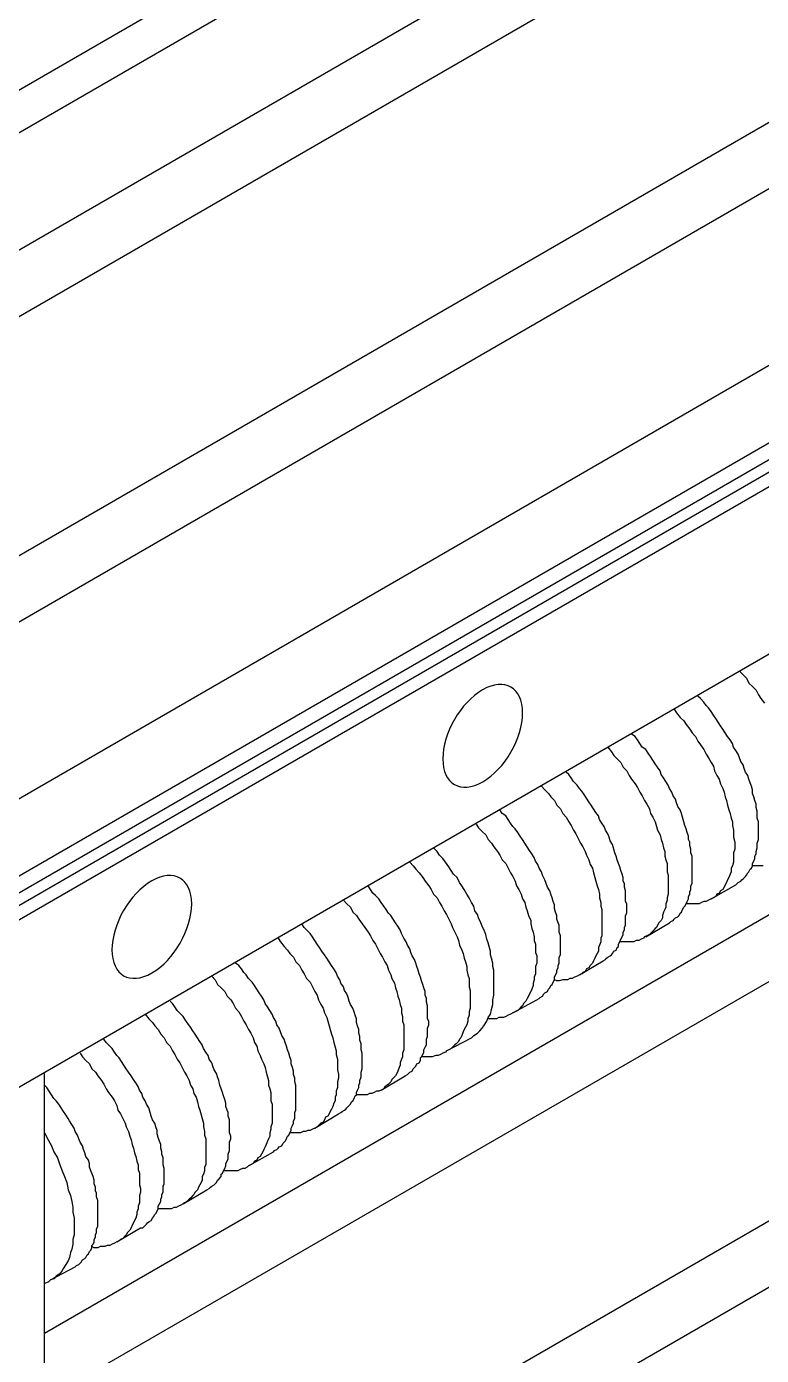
# Model space of a CAD drawing. Extents: x 23 to 317, y -101 to 289.
# Drawn here: x 120.45 to 129.75, y 107.87 to 124.68 of the extents above; entities that cross this region are included whole.
import ezdxf

# ---------------------------------------------------------------- set-up
doc = ezdxf.new("R2010")
doc.units = 0
doc.layers.get('0').update_dxf_attribs({"linetype": 'CONTINUOUS'})

msp = doc.modelspace()

# ---------------------------------------------------------------- linework, layer by layer
at = {"color": 7}
for points in [[(102.287608, 113.45209), (157.13057, 145.121124)], [(102.782906, 113.196937), (157.13057, 144.580799)], [(104.073681, 112.461495), (157.13057, 143.094906)], [(104.809123, 112.041242), (157.13057, 142.254401)], [(107.420693, 110.525331), (157.13057, 139.237588)], [(108.141126, 110.105078), (157.13057, 138.397083)], [(156.740336, 135.935603), (110.752696, 109.369636), (111.353057, 109.024429)], [(157.055525, 135.125116), (111.473129, 108.814303)], [(157.13057, 134.960017), (111.773309, 108.769276)], [(157.13057, 134.809927), (111.923399, 108.69423), (111.998444, 108.559149)], [(157.13057, 134.61481), (111.998444, 108.559149), (111.998444, 106.442877)], [(157.13057, 132.498538), (111.998444, 106.442877)], [(120.673659, 108.153906), (157.115561, 129.196553)], [(120.673659, 107.313401), (157.13057, 128.356048)], [(121.138938, 104.551741), (157.13057, 125.339235)], [(121.138938, 103.711236), (157.13057, 124.498729)], [(129.468945, 116.528939), (129.513972, 116.483912), (129.558999, 116.438885), (129.589017, 116.378849), (129.634044, 116.333822), (129.679071, 116.288795), (129.709089, 116.228759), (129.739107, 116.183732), (129.784134, 116.123696)], [(129.423918, 113.827316), (129.438927, 113.842325), (129.453936, 113.857334), (129.483954, 113.872343), (129.498963, 113.887352), (129.513972, 113.902361), (129.54399, 113.932379), (129.558999, 113.947388), (129.574008, 113.977406), (129.589017, 113.992415), (129.604026, 114.022433), (129.619035, 114.037442), (129.634044, 114.06746), (129.634044, 114.097478), (129.649053, 114.127496), (129.664062, 114.157514), (129.664062, 114.187532), (129.679071, 114.21755), (129.679071, 114.247568), (129.69408, 114.292595), (129.69408, 114.322613), (129.69408, 114.352631), (129.709089, 114.397658), (129.709089, 114.427676), (129.709089, 114.472704), (129.709089, 114.502722), (129.709089, 114.547749), (129.709089, 114.592776), (129.709089, 114.622794), (129.69408, 114.667821), (129.69408, 114.712848), (129.69408, 114.757875), (129.679071, 114.802902), (129.679071, 114.847929), (129.664062, 114.892956), (129.649053, 114.937983), (129.634044, 114.98301), (129.634044, 115.028037), (129.619035, 115.073064), (129.604026, 115.118091), (129.589017, 115.163118), (129.574008, 115.208146), (129.54399, 115.253173), (129.528981, 115.2982), (129.513972, 115.343227), (129.483954, 115.388254), (129.468945, 115.433281), (129.453936, 115.478308), (129.423918, 115.523335), (129.3939, 115.568362), (129.378891, 115.613389), (129.348873, 115.658416), (129.318855, 115.703443), (129.288836, 115.74847), (129.258818, 115.793497), (129.2288, 115.838524), (129.198782, 115.883551), (129.168764, 115.928579), (129.138746, 115.973606), (129.108728, 116.018633), (129.07871, 116.06366), (129.048692, 116.093678), (129.018674, 116.138705), (128.973647, 116.183732), (128.943629, 116.21375)], [(128.643449, 116.048651), (128.673467, 116.003624), (128.718494, 115.943588), (128.763521, 115.898561), (128.793539, 115.853533), (128.838566, 115.793497), (128.868584, 115.74847), (128.913611, 115.703443), (128.943629, 115.643407), (128.973647, 115.59838), (129.018674, 115.538344), (129.048692, 115.478308), (129.07871, 115.433281), (129.108728, 115.373245), (129.138746, 115.328218), (129.153755, 115.268182), (129.183773, 115.208146), (129.213791, 115.163118), (129.2288, 115.103082), (129.258818, 115.043046), (129.273827, 114.998019), (129.288836, 114.937983), (129.303846, 114.892956), (129.318855, 114.83292), (129.333864, 114.772884), (129.348873, 114.727857), (129.363882, 114.667821), (129.378891, 114.622794), (129.378891, 114.577767), (129.3939, 114.517731), (129.3939, 114.472704), (129.3939, 114.427676), (129.408909, 114.36764), (129.408909, 114.322613), (129.408909, 114.277586), (129.3939, 114.232559), (129.3939, 114.187532), (129.3939, 114.157514), (129.3939, 114.112487), (129.378891, 114.06746), (129.363882, 114.037442), (129.363882, 113.992415), (129.348873, 113.962397), (129.333864, 113.91737), (129.318855, 113.887352), (129.303846, 113.857334), (129.288836, 113.827316), (129.273827, 113.797298), (129.258818, 113.76728), (129.2288, 113.752271), (129.213791, 113.722252), (129.183773, 113.707243), (129.168764, 113.677225), (129.138746, 113.662216), (129.108728, 113.647207), (129.07871, 113.632198), (129.048692, 113.617189), (129.018674, 113.617189), (128.988656, 113.60218), (128.958638, 113.587171), (128.92862, 113.587171), (128.898602, 113.587171), (128.868584, 113.587171), (128.823557, 113.587171), (128.793539, 113.587171)], [(128.583412, 113.347027), (128.598422, 113.362036), (128.62844, 113.377045), (128.643449, 113.392054), (128.658458, 113.407063), (128.688476, 113.422072), (128.703485, 113.437081), (128.718494, 113.467099), (128.733503, 113.482108), (128.748512, 113.512126), (128.763521, 113.542144), (128.77853, 113.557153), (128.793539, 113.587171), (128.808548, 113.617189), (128.823557, 113.647207), (128.823557, 113.677225), (128.838566, 113.707243), (128.838566, 113.737261), (128.853575, 113.76728), (128.853575, 113.812307), (128.868584, 113.842325), (128.868584, 113.872343), (128.868584, 113.91737), (128.868584, 113.947388), (128.868584, 113.992415), (128.868584, 114.022433), (128.868584, 114.06746), (128.868584, 114.112487), (128.868584, 114.142505), (128.868584, 114.187532), (128.853575, 114.232559), (128.853575, 114.277586), (128.838566, 114.322613), (128.838566, 114.36764), (128.823557, 114.397658), (128.823557, 114.442685), (128.808548, 114.487713), (128.793539, 114.53274), (128.77853, 114.577767), (128.763521, 114.622794), (128.748512, 114.68283), (128.733503, 114.727857), (128.718494, 114.772884), (128.688476, 114.817911), (128.673467, 114.862938), (128.658458, 114.907965), (128.62844, 114.952992), (128.613431, 114.998019), (128.583412, 115.043046), (128.568403, 115.088073), (128.538385, 115.1331), (128.508367, 115.178128), (128.478349, 115.223155), (128.46334, 115.268182), (128.433322, 115.313209), (128.403304, 115.358236), (128.373286, 115.403263), (128.343268, 115.44829), (128.31325, 115.493317), (128.283232, 115.538344), (128.238205, 115.568362), (128.208187, 115.613389), (128.178169, 115.658416), (128.148151, 115.703443), (128.103124, 115.733461)], [(127.802943, 115.568362), (127.84797, 115.508326), (127.877989, 115.463299), (127.923016, 115.418272), (127.968043, 115.373245), (127.998061, 115.313209), (128.043088, 115.268182), (128.073106, 115.208146), (128.103124, 115.163118), (128.148151, 115.103082), (128.178169, 115.058055), (128.208187, 114.998019), (128.238205, 114.952992), (128.268223, 114.892956), (128.298241, 114.847929), (128.328259, 114.787893), (128.343268, 114.727857), (128.373286, 114.68283), (128.403304, 114.622794), (128.418313, 114.562758), (128.433322, 114.517731), (128.46334, 114.457695), (128.478349, 114.397658), (128.493358, 114.352631), (128.508367, 114.292595), (128.523376, 114.247568), (128.523376, 114.187532), (128.538385, 114.142505), (128.553394, 114.097478), (128.553394, 114.037442), (128.553394, 113.992415), (128.568403, 113.947388), (128.568403, 113.887352), (128.568403, 113.842325), (128.568403, 113.797298), (128.568403, 113.752271), (128.568403, 113.707243), (128.553394, 113.662216), (128.553394, 113.632198), (128.538385, 113.587171), (128.538385, 113.542144), (128.523376, 113.512126), (128.508367, 113.482108), (128.493358, 113.437081), (128.493358, 113.407063), (128.478349, 113.377045), (128.448331, 113.347027), (128.433322, 113.317009), (128.418313, 113.286991), (128.403304, 113.271982), (128.373286, 113.241964), (128.358277, 113.226955), (128.328259, 113.196937), (128.298241, 113.181928), (128.268223, 113.166919), (128.253214, 113.15191), (128.223196, 113.136901), (128.193178, 113.121892), (128.16316, 113.121892), (128.133142, 113.106883), (128.088115, 113.106883), (128.058097, 113.106883), (128.028079, 113.106883), (127.998061, 113.106883), (127.953034, 113.106883)], [(127.742907, 112.866738), (127.772925, 112.881747), (127.787934, 112.896756), (127.802943, 112.911765), (127.832961, 112.926774), (127.84797, 112.941783), (127.862979, 112.956792), (127.877989, 112.98681), (127.908007, 113.001819), (127.923016, 113.031838), (127.938025, 113.046847), (127.938025, 113.076865), (127.953034, 113.106883), (127.968043, 113.136901), (127.983052, 113.166919), (127.998061, 113.196937), (127.998061, 113.226955), (128.01307, 113.256973), (128.01307, 113.286991), (128.028079, 113.317009), (128.028079, 113.362036), (128.028079, 113.392054), (128.028079, 113.437081), (128.043088, 113.467099), (128.043088, 113.512126), (128.043088, 113.542144), (128.043088, 113.587171), (128.028079, 113.617189), (128.028079, 113.662216), (128.028079, 113.707243), (128.028079, 113.752271), (128.01307, 113.797298), (128.01307, 113.842325), (127.998061, 113.872343), (127.998061, 113.91737), (127.983052, 113.962397), (127.968043, 114.007424), (127.953034, 114.052451), (127.938025, 114.097478), (127.923016, 114.142505), (127.908007, 114.187532), (127.892998, 114.232559), (127.877989, 114.277586), (127.862979, 114.337622), (127.832961, 114.382649), (127.817952, 114.427676), (127.802943, 114.472704), (127.772925, 114.517731), (127.757916, 114.562758), (127.727898, 114.607785), (127.69788, 114.652812), (127.682871, 114.697839), (127.652853, 114.742866), (127.622835, 114.787893), (127.592817, 114.83292), (127.562799, 114.877947), (127.532781, 114.922974), (127.502763, 114.968001), (127.472745, 115.013028), (127.442727, 115.043046), (127.412709, 115.088073), (127.367682, 115.1331), (127.337664, 115.178128), (127.307646, 115.223155), (127.277628, 115.253173)], [(126.962438, 115.073064), (127.007465, 115.028037), (127.052492, 114.98301), (127.08251, 114.937983), (127.127537, 114.892956), (127.157556, 114.83292), (127.202583, 114.787893), (127.232601, 114.727857), (127.277628, 114.68283), (127.307646, 114.622794), (127.337664, 114.577767), (127.367682, 114.517731), (127.3977, 114.472704), (127.427718, 114.412667), (127.457736, 114.352631), (127.487754, 114.307604), (127.517772, 114.247568), (127.532781, 114.202541), (127.562799, 114.142505), (127.577808, 114.082469), (127.607826, 114.037442), (127.622835, 113.977406), (127.637844, 113.91737), (127.652853, 113.872343), (127.667862, 113.812307), (127.682871, 113.76728), (127.69788, 113.707243), (127.69788, 113.662216), (127.712889, 113.60218), (127.712889, 113.557153), (127.727898, 113.512126), (127.727898, 113.467099), (127.727898, 113.407063), (127.727898, 113.362036), (127.727898, 113.317009), (127.727898, 113.271982), (127.727898, 113.226955), (127.727898, 113.181928), (127.712889, 113.15191), (127.712889, 113.106883), (127.69788, 113.061856), (127.682871, 113.031838), (127.682871, 112.98681), (127.667862, 112.956792), (127.652853, 112.926774), (127.637844, 112.896756), (127.622835, 112.866738), (127.607826, 112.83672), (127.577808, 112.806702), (127.562799, 112.776684), (127.532781, 112.761675), (127.517772, 112.731657), (127.487754, 112.716648), (127.472745, 112.701639), (127.442727, 112.68663), (127.412709, 112.671621), (127.382691, 112.656612), (127.352673, 112.641603), (127.322655, 112.641603), (127.292637, 112.626594), (127.262619, 112.626594), (127.232601, 112.626594), (127.187574, 112.611585), (127.157556, 112.611585), (127.127537, 112.626594)], [(126.902402, 112.371441), (126.93242, 112.38645), (126.947429, 112.401459), (126.977447, 112.416468), (126.992456, 112.446486), (127.007465, 112.461495), (127.037483, 112.476504), (127.052492, 112.506522), (127.067501, 112.521531), (127.08251, 112.551549), (127.097519, 112.566558), (127.112528, 112.596576), (127.127537, 112.626594), (127.127537, 112.656612), (127.142546, 112.68663), (127.157556, 112.716648), (127.157556, 112.746666), (127.172565, 112.776684), (127.172565, 112.806702), (127.187574, 112.83672), (127.187574, 112.881747), (127.187574, 112.911765), (127.202583, 112.941783), (127.202583, 112.98681), (127.202583, 113.016828), (127.202583, 113.061856), (127.202583, 113.106883), (127.202583, 113.136901), (127.202583, 113.181928), (127.187574, 113.226955), (127.187574, 113.271982), (127.187574, 113.317009), (127.172565, 113.347027), (127.157556, 113.392054), (127.157556, 113.437081), (127.142546, 113.482108), (127.127537, 113.527135), (127.127537, 113.572162), (127.112528, 113.617189), (127.097519, 113.662216), (127.08251, 113.707243), (127.067501, 113.752271), (127.037483, 113.797298), (127.022474, 113.842325), (127.007465, 113.887352), (126.977447, 113.947388), (126.962438, 113.992415), (126.93242, 114.037442), (126.917411, 114.082469), (126.887393, 114.127496), (126.872384, 114.172523), (126.842366, 114.21755), (126.812348, 114.262577), (126.78233, 114.307604), (126.752312, 114.352631), (126.722294, 114.397658), (126.692276, 114.442685), (126.662258, 114.487713), (126.63224, 114.53274), (126.602222, 114.562758), (126.572204, 114.607785), (126.542186, 114.652812), (126.512168, 114.697839), (126.467141, 114.727857), (126.437123, 114.772884)], [(126.136942, 114.592776), (126.16696, 114.547749), (126.211987, 114.502722), (126.257014, 114.457695), (126.287032, 114.397658), (126.332059, 114.352631), (126.362077, 114.307604), (126.407104, 114.247568), (126.437123, 114.202541), (126.467141, 114.142505), (126.512168, 114.097478), (126.542186, 114.037442), (126.572204, 113.977406), (126.602222, 113.932379), (126.63224, 113.872343), (126.647249, 113.812307), (126.677267, 113.76728), (126.707285, 113.707243), (126.722294, 113.647207), (126.752312, 113.60218), (126.767321, 113.542144), (126.78233, 113.497117), (126.797339, 113.437081), (126.827357, 113.377045), (126.827357, 113.332018), (126.842366, 113.271982), (126.857375, 113.226955), (126.872384, 113.166919), (126.872384, 113.121892), (126.887393, 113.076865), (126.887393, 113.016828), (126.887393, 112.971801), (126.902402, 112.926774), (126.902402, 112.881747), (126.902402, 112.83672), (126.887393, 112.791693), (126.887393, 112.746666), (126.887393, 112.701639), (126.872384, 112.656612), (126.872384, 112.626594), (126.857375, 112.581567), (126.857375, 112.551549), (126.842366, 112.506522), (126.827357, 112.476504), (126.812348, 112.446486), (126.797339, 112.416468), (126.78233, 112.38645), (126.767321, 112.356432), (126.737303, 112.326414), (126.722294, 112.296395), (126.707285, 112.281386), (126.677267, 112.251368), (126.662258, 112.236359), (126.63224, 112.22135), (126.602222, 112.206341), (126.572204, 112.191332), (126.542186, 112.176323), (126.512168, 112.161314), (126.48215, 112.146305), (126.452132, 112.146305), (126.422113, 112.146305), (126.392095, 112.131296), (126.362077, 112.131296), (126.31705, 112.131296), (126.287032, 112.131296)], [(126.076906, 111.891152), (126.106924, 111.92117), (126.151951, 111.951188), (126.181969, 111.981206), (126.211987, 112.011224), (126.242005, 112.056251), (126.272023, 112.101278), (126.287032, 112.146305), (126.31705, 112.191332), (126.332059, 112.251368), (126.347068, 112.311405), (126.347068, 112.371441), (126.362077, 112.431477), (126.362077, 112.491513), (126.362077, 112.566558), (126.362077, 112.626594), (126.362077, 112.701639), (126.362077, 112.746666), (126.347068, 112.791693), (126.347068, 112.83672), (126.332059, 112.896756), (126.31705, 112.941783), (126.31705, 112.98681), (126.302041, 113.046847), (126.287032, 113.091874), (126.272023, 113.136901), (126.257014, 113.196937), (126.242005, 113.241964), (126.211987, 113.302), (126.196978, 113.347027), (126.16696, 113.407063), (126.151951, 113.45209), (126.121933, 113.497117), (126.106924, 113.557153), (126.076906, 113.60218), (126.046888, 113.662216), (126.01687, 113.707243), (125.986852, 113.76728), (125.956834, 113.812307), (125.926816, 113.857334), (125.896798, 113.91737), (125.851771, 113.962397), (125.821753, 114.007424), (125.791735, 114.052451), (125.746708, 114.112487), (125.71669, 114.157514), (125.671662, 114.202541), (125.641644, 114.247568), (125.596617, 114.292595)], [(125.296437, 114.112487), (125.341464, 114.06746), (125.371482, 114.022433), (125.416509, 113.977406), (125.461536, 113.91737), (125.491554, 113.872343), (125.536581, 113.812307), (125.566599, 113.76728), (125.596617, 113.707243), (125.641644, 113.662216), (125.671662, 113.60218), (125.70168, 113.557153), (125.731699, 113.497117), (125.761717, 113.45209), (125.791735, 113.392054), (125.821753, 113.332018), (125.836762, 113.286991), (125.86678, 113.226955), (125.896798, 113.166919), (125.911807, 113.121892), (125.926816, 113.061856), (125.956834, 113.001819), (125.971843, 112.956792), (125.986852, 112.896756), (126.001861, 112.851729), (126.01687, 112.791693), (126.01687, 112.746666), (126.031879, 112.68663), (126.046888, 112.641603), (126.046888, 112.596576), (126.046888, 112.53654), (126.061897, 112.491513), (126.061897, 112.446486), (126.061897, 112.401459), (126.061897, 112.356432), (126.061897, 112.311405), (126.061897, 112.266377), (126.046888, 112.22135), (126.046888, 112.176323), (126.031879, 112.131296), (126.031879, 112.101278), (126.01687, 112.056251), (126.001861, 112.026233), (125.986852, 111.996215), (125.971843, 111.966197), (125.956834, 111.92117), (125.941825, 111.891152), (125.926816, 111.876143), (125.911807, 111.846125), (125.881789, 111.816107), (125.86678, 111.801098), (125.836762, 111.77108), (125.821753, 111.756071), (125.791735, 111.741062), (125.761717, 111.726053), (125.746708, 111.711044), (125.71669, 111.696035), (125.686671, 111.681026), (125.656653, 111.666017), (125.626635, 111.666017), (125.581608, 111.651008), (125.55159, 111.651008), (125.521572, 111.651008), (125.491554, 111.651008), (125.446527, 111.651008)], [(129.769125, 114.06746), (129.739107, 114.06746), (129.69408, 114.06746), (129.664062, 114.06746), (129.634044, 114.06746)], [(125.236401, 111.410863), (125.266419, 111.425872), (125.281428, 111.440881), (125.296437, 111.45589), (125.326455, 111.470899), (125.341464, 111.500917), (125.356473, 111.515926), (125.371482, 111.530935), (125.386491, 111.560953), (125.416509, 111.575962), (125.431518, 111.605981), (125.431518, 111.635999), (125.446527, 111.651008), (125.461536, 111.681026), (125.476545, 111.711044), (125.476545, 111.741062), (125.491554, 111.77108), (125.506563, 111.801098), (125.506563, 111.846125), (125.506563, 111.876143), (125.521572, 111.906161), (125.521572, 111.951188), (125.521572, 111.981206), (125.521572, 112.011224), (125.536581, 112.056251), (125.536581, 112.101278), (125.521572, 112.131296), (125.521572, 112.176323), (125.521572, 112.22135), (125.521572, 112.251368), (125.521572, 112.296395), (125.506563, 112.341423), (125.506563, 112.38645), (125.491554, 112.431477), (125.491554, 112.476504), (125.476545, 112.521531), (125.461536, 112.566558), (125.446527, 112.611585), (125.431518, 112.656612), (125.416509, 112.701639), (125.4015, 112.746666), (125.386491, 112.791693), (125.371482, 112.83672), (125.356473, 112.881747), (125.326455, 112.926774), (125.311446, 112.971801), (125.296437, 113.016828), (125.266419, 113.061856), (125.25141, 113.106883), (125.221392, 113.15191), (125.191374, 113.211946), (125.176365, 113.256973), (125.146347, 113.302), (125.116329, 113.347027), (125.086311, 113.392054), (125.056293, 113.437081), (125.026275, 113.467099), (124.996257, 113.512126), (124.966238, 113.557153), (124.93622, 113.60218), (124.906202, 113.647207), (124.861175, 113.692234), (124.831157, 113.722252), (124.801139, 113.76728), (124.771121, 113.812307)], [(129.108728, 113.647207), (129.423918, 113.827316)], [(124.455932, 113.632198), (124.500959, 113.587171), (124.545986, 113.542144), (124.576004, 113.482108), (124.621031, 113.437081), (124.651049, 113.392054), (124.696076, 113.332018), (124.726094, 113.286991), (124.771121, 113.226955), (124.801139, 113.181928), (124.831157, 113.121892), (124.861175, 113.076865), (124.891193, 113.016828), (124.921211, 112.956792), (124.951229, 112.911765), (124.981247, 112.851729), (125.011266, 112.806702), (125.026275, 112.746666), (125.056293, 112.68663), (125.071302, 112.641603), (125.10132, 112.581567), (125.116329, 112.521531), (125.131338, 112.476504), (125.146347, 112.416468), (125.161356, 112.371441), (125.176365, 112.311405), (125.191374, 112.266377), (125.191374, 112.206341), (125.206383, 112.161314), (125.206383, 112.101278), (125.221392, 112.056251), (125.221392, 112.011224), (125.221392, 111.966197), (125.221392, 111.92117), (125.221392, 111.861134), (125.221392, 111.831116), (125.221392, 111.786089), (125.221392, 111.741062), (125.206383, 111.696035), (125.206383, 111.651008), (125.191374, 111.62099), (125.176365, 111.575962), (125.176365, 111.545944), (125.161356, 111.515926), (125.146347, 111.470899), (125.131338, 111.440881), (125.116329, 111.410863), (125.086311, 111.380845), (125.071302, 111.365836), (125.056293, 111.335818), (125.026275, 111.3058), (125.011266, 111.290791), (124.981247, 111.275782), (124.966238, 111.245764), (124.93622, 111.230755), (124.906202, 111.215746), (124.876184, 111.215746), (124.846166, 111.200737), (124.816148, 111.185728), (124.78613, 111.185728), (124.756112, 111.170719), (124.711085, 111.170719), (124.681067, 111.170719), (124.651049, 111.170719), (124.621031, 111.170719)], [(124.395896, 110.930575), (124.425914, 110.945584), (124.440923, 110.960593), (124.470941, 110.975602), (124.48595, 110.990611), (124.500959, 111.00562), (124.530977, 111.035638), (124.545986, 111.050647), (124.560995, 111.080665), (124.576004, 111.095674), (124.591013, 111.125692), (124.606022, 111.15571), (124.621031, 111.170719), (124.621031, 111.200737), (124.63604, 111.230755), (124.651049, 111.260773), (124.651049, 111.290791), (124.666058, 111.320809), (124.666058, 111.350827), (124.681067, 111.395854), (124.681067, 111.425872), (124.681067, 111.45589), (124.696076, 111.500917), (124.696076, 111.530935), (124.696076, 111.575962), (124.696076, 111.605981), (124.696076, 111.651008), (124.696076, 111.696035), (124.681067, 111.741062), (124.681067, 111.77108), (124.681067, 111.816107), (124.666058, 111.861134), (124.666058, 111.906161), (124.651049, 111.951188), (124.651049, 111.996215), (124.63604, 112.041242), (124.621031, 112.086269), (124.621031, 112.131296), (124.606022, 112.176323), (124.591013, 112.22135), (124.576004, 112.266377), (124.545986, 112.311405), (124.530977, 112.356432), (124.515968, 112.401459), (124.500959, 112.446486), (124.470941, 112.491513), (124.455932, 112.53654), (124.425914, 112.581567), (124.410905, 112.626594), (124.380887, 112.671621), (124.365878, 112.716648), (124.33586, 112.761675), (124.305842, 112.806702), (124.275824, 112.851729), (124.245805, 112.896756), (124.215787, 112.941783), (124.185769, 112.98681), (124.155751, 113.031838), (124.125733, 113.076865), (124.095715, 113.121892), (124.065697, 113.166919), (124.035679, 113.211946), (124.005661, 113.241964), (123.960634, 113.286991), (123.930616, 113.332018)], [(128.283232, 113.166919), (128.583412, 113.347027)], [(123.630436, 113.15191), (123.660454, 113.106883), (123.705481, 113.046847), (123.750508, 113.001819), (123.780526, 112.956792), (123.825553, 112.911765), (123.855571, 112.851729), (123.900598, 112.806702), (123.930616, 112.746666), (123.960634, 112.701639), (123.990652, 112.641603), (124.035679, 112.596576), (124.065697, 112.53654), (124.095715, 112.476504), (124.125733, 112.431477), (124.140742, 112.371441), (124.17076, 112.311405), (124.200778, 112.266377), (124.215787, 112.206341), (124.245805, 112.146305), (124.260814, 112.101278), (124.275824, 112.041242), (124.290833, 111.996215), (124.305842, 111.936179), (124.320851, 111.891152), (124.33586, 111.831116), (124.350869, 111.77108), (124.365878, 111.726053), (124.365878, 111.681026), (124.380887, 111.62099), (124.380887, 111.575962), (124.380887, 111.530935), (124.380887, 111.485908), (124.395896, 111.425872), (124.395896, 111.380845), (124.380887, 111.335818), (124.380887, 111.290791), (124.380887, 111.260773), (124.365878, 111.215746), (124.365878, 111.170719), (124.350869, 111.140701), (124.350869, 111.095674), (124.33586, 111.065656), (124.320851, 111.020629), (124.305842, 110.990611), (124.290833, 110.960593), (124.275824, 110.930575), (124.260814, 110.900557), (124.230796, 110.885548), (124.215787, 110.855529), (124.200778, 110.825511), (124.17076, 110.810502), (124.155751, 110.795493), (124.125733, 110.765475), (124.095715, 110.750466), (124.065697, 110.735457), (124.035679, 110.720448), (124.005661, 110.720448), (123.975643, 110.705439), (123.945625, 110.705439), (123.915607, 110.69043), (123.885589, 110.69043), (123.855571, 110.69043), (123.810544, 110.69043), (123.780526, 110.69043)], [(123.5704, 110.450286), (123.585409, 110.465295), (123.615427, 110.480304), (123.630436, 110.495313), (123.645445, 110.510322), (123.675463, 110.525331), (123.690472, 110.555349), (123.705481, 110.570358), (123.72049, 110.585367), (123.735499, 110.615385), (123.750508, 110.645403), (123.765517, 110.660412), (123.780526, 110.69043), (123.795535, 110.720448), (123.795535, 110.750466), (123.810544, 110.780484), (123.825553, 110.810502), (123.825553, 110.84052), (123.840562, 110.870539), (123.840562, 110.915566), (123.840562, 110.945584), (123.855571, 110.975602), (123.855571, 111.020629), (123.855571, 111.050647), (123.855571, 111.095674), (123.855571, 111.125692), (123.855571, 111.170719), (123.855571, 111.215746), (123.855571, 111.245764), (123.855571, 111.290791), (123.840562, 111.335818), (123.840562, 111.380845), (123.825553, 111.425872), (123.825553, 111.470899), (123.810544, 111.515926), (123.795535, 111.560953), (123.795535, 111.605981), (123.780526, 111.651008), (123.765517, 111.696035), (123.750508, 111.741062), (123.735499, 111.786089), (123.72049, 111.831116), (123.705481, 111.876143), (123.675463, 111.92117), (123.660454, 111.966197), (123.645445, 112.011224), (123.615427, 112.056251), (123.600418, 112.101278), (123.5704, 112.146305), (123.555391, 112.191332), (123.525372, 112.236359), (123.495354, 112.281386), (123.465336, 112.326414), (123.450327, 112.371441), (123.420309, 112.416468), (123.390291, 112.461495), (123.360273, 112.506522), (123.330255, 112.551549), (123.300237, 112.596576), (123.25521, 112.641603), (123.225192, 112.68663), (123.195174, 112.716648), (123.165156, 112.761675), (123.135138, 112.806702), (123.090111, 112.83672)], [(127.442727, 112.68663), (127.742907, 112.866738)], [(122.78993, 112.671621), (122.834958, 112.626594), (122.864976, 112.566558), (122.910003, 112.521531), (122.95503, 112.476504), (122.985048, 112.416468), (123.030075, 112.371441), (123.060093, 112.326414), (123.090111, 112.266377), (123.135138, 112.22135), (123.165156, 112.161314), (123.195174, 112.101278), (123.225192, 112.056251), (123.25521, 111.996215), (123.285228, 111.951188), (123.315246, 111.891152), (123.330255, 111.831116), (123.360273, 111.786089), (123.375282, 111.726053), (123.4053, 111.666017), (123.420309, 111.62099), (123.450327, 111.560953), (123.465336, 111.515926), (123.480345, 111.45589), (123.495354, 111.395854), (123.510363, 111.350827), (123.510363, 111.290791), (123.525372, 111.245764), (123.540381, 111.200737), (123.540381, 111.140701), (123.540381, 111.095674), (123.555391, 111.050647), (123.555391, 110.990611), (123.555391, 110.945584), (123.555391, 110.900557), (123.555391, 110.855529), (123.555391, 110.810502), (123.540381, 110.765475), (123.540381, 110.735457), (123.525372, 110.69043), (123.525372, 110.645403), (123.510363, 110.615385), (123.495354, 110.585367), (123.480345, 110.54034), (123.465336, 110.510322), (123.450327, 110.480304), (123.435318, 110.450286), (123.420309, 110.420268), (123.4053, 110.39025), (123.375282, 110.375241), (123.360273, 110.345223), (123.330255, 110.330214), (123.315246, 110.300196), (123.285228, 110.285187), (123.25521, 110.270178), (123.240201, 110.255169), (123.210183, 110.24016), (123.180165, 110.24016), (123.150147, 110.225151), (123.120129, 110.210142), (123.075102, 110.210142), (123.045084, 110.210142), (123.015066, 110.210142), (122.985048, 110.210142), (122.940021, 110.210142)], [(122.729894, 109.969997), (122.759912, 109.985006), (122.774921, 110.000015), (122.78993, 110.015024), (122.819948, 110.030033), (122.834958, 110.045042), (122.849967, 110.060051), (122.864976, 110.090069), (122.879985, 110.105078), (122.910003, 110.135096), (122.910003, 110.165115), (122.925012, 110.180124), (122.940021, 110.210142), (122.95503, 110.24016), (122.970039, 110.270178), (122.970039, 110.300196), (122.985048, 110.330214), (123.000057, 110.360232), (123.000057, 110.39025), (123.000057, 110.420268), (123.015066, 110.465295), (123.015066, 110.495313), (123.015066, 110.54034), (123.015066, 110.570358), (123.030075, 110.615385), (123.030075, 110.645403), (123.015066, 110.69043), (123.015066, 110.735457), (123.015066, 110.765475), (123.015066, 110.810502), (123.015066, 110.855529), (123.000057, 110.900557), (123.000057, 110.945584), (122.985048, 110.975602), (122.970039, 111.020629), (122.970039, 111.065656), (122.95503, 111.110683), (122.940021, 111.15571), (122.925012, 111.200737), (122.910003, 111.245764), (122.894994, 111.290791), (122.879985, 111.350827), (122.864976, 111.395854), (122.849967, 111.440881), (122.819948, 111.485908), (122.804939, 111.530935), (122.78993, 111.575962), (122.759912, 111.62099), (122.744903, 111.666017), (122.714885, 111.711044), (122.684867, 111.756071), (122.669858, 111.801098), (122.63984, 111.846125), (122.609822, 111.891152), (122.579804, 111.936179), (122.549786, 111.981206), (122.519768, 112.026233), (122.48975, 112.07126), (122.459732, 112.116287), (122.429714, 112.161314), (122.399696, 112.191332), (122.354669, 112.236359), (122.324651, 112.281386), (122.294633, 112.326414), (122.264615, 112.356432)], [(126.602222, 112.206341), (126.902402, 112.371441)], [(121.949425, 112.191332), (121.994452, 112.131296), (122.039479, 112.086269), (122.069497, 112.041242), (122.114525, 111.996215), (122.144543, 111.936179), (122.18957, 111.891152), (122.219588, 111.831116), (122.264615, 111.786089), (122.294633, 111.726053), (122.324651, 111.681026), (122.354669, 111.62099), (122.384687, 111.575962), (122.414705, 111.515926), (122.444723, 111.45589), (122.474741, 111.410863), (122.504759, 111.350827), (122.519768, 111.290791), (122.549786, 111.245764), (122.564795, 111.185728), (122.594813, 111.140701), (122.609822, 111.080665), (122.624831, 111.020629), (122.63984, 110.975602), (122.654849, 110.915566), (122.669858, 110.870539), (122.684867, 110.810502), (122.684867, 110.765475), (122.699876, 110.705439), (122.699876, 110.660412), (122.714885, 110.615385), (122.714885, 110.555349), (122.714885, 110.510322), (122.714885, 110.465295), (122.714885, 110.420268), (122.714885, 110.375241), (122.714885, 110.330214), (122.714885, 110.285187), (122.699876, 110.255169), (122.699876, 110.210142), (122.684867, 110.165115), (122.669858, 110.135096), (122.669858, 110.090069), (122.654849, 110.060051), (122.63984, 110.030033), (122.624831, 110.000015), (122.609822, 109.969997), (122.579804, 109.939979), (122.564795, 109.909961), (122.549786, 109.894952), (122.519768, 109.864934), (122.504759, 109.849925), (122.474741, 109.819907), (122.444723, 109.804898), (122.429714, 109.789889), (122.399696, 109.77488), (122.369678, 109.759871), (122.33966, 109.744862), (122.309642, 109.744862), (122.279624, 109.729853), (122.249606, 109.729853), (122.204579, 109.729853), (122.174561, 109.729853), (122.144543, 109.729853), (122.114525, 109.729853)], [(121.889389, 109.489709), (121.919407, 109.489709), (121.934416, 109.504718), (121.964434, 109.534736), (121.979443, 109.549745), (121.994452, 109.564754), (122.02447, 109.579763), (122.039479, 109.609781), (122.054488, 109.62479), (122.069497, 109.654808), (122.084506, 109.669817), (122.099515, 109.699835), (122.114525, 109.729853), (122.114525, 109.759871), (122.129534, 109.789889), (122.144543, 109.819907), (122.144543, 109.849925), (122.159552, 109.879943), (122.159552, 109.909961), (122.174561, 109.939979), (122.174561, 109.985006), (122.174561, 110.015024), (122.18957, 110.045042), (122.18957, 110.090069), (122.18957, 110.120087), (122.18957, 110.165115), (122.18957, 110.210142), (122.18957, 110.24016), (122.174561, 110.285187), (122.174561, 110.330214), (122.174561, 110.375241), (122.159552, 110.420268), (122.159552, 110.450286), (122.144543, 110.495313), (122.144543, 110.54034), (122.129534, 110.585367), (122.114525, 110.630394), (122.099515, 110.675421), (122.099515, 110.720448), (122.084506, 110.765475), (122.069497, 110.810502), (122.039479, 110.855529), (122.02447, 110.900557), (122.009461, 110.945584), (121.994452, 111.00562), (121.964434, 111.050647), (121.949425, 111.095674), (121.919407, 111.140701), (121.904398, 111.185728), (121.87438, 111.230755), (121.859371, 111.275782), (121.829353, 111.320809), (121.799335, 111.365836), (121.769317, 111.410863), (121.739299, 111.45589), (121.709281, 111.500917), (121.679263, 111.545944), (121.649245, 111.590972), (121.619227, 111.635999), (121.589209, 111.666017), (121.559191, 111.711044), (121.529173, 111.756071), (121.484146, 111.801098), (121.454128, 111.831116), (121.42411, 111.876143)], [(125.761717, 111.726053), (126.076906, 111.891152)], [(121.123929, 111.696035), (121.153947, 111.651008), (121.198974, 111.605981), (121.244001, 111.560953), (121.274019, 111.500917), (121.319046, 111.45589), (121.349064, 111.410863), (121.394092, 111.350827), (121.42411, 111.3058), (121.454128, 111.245764), (121.484146, 111.200737), (121.529173, 111.140701), (121.559191, 111.095674), (121.589209, 111.035638), (121.604218, 110.975602), (121.634236, 110.930575), (121.664254, 110.870539), (121.694272, 110.810502), (121.709281, 110.765475), (121.739299, 110.705439), (121.754308, 110.645403), (121.769317, 110.600376), (121.784326, 110.54034), (121.799335, 110.495313), (121.814344, 110.435277), (121.829353, 110.39025), (121.844362, 110.330214), (121.859371, 110.285187), (121.859371, 110.225151), (121.87438, 110.180124), (121.87438, 110.135096), (121.87438, 110.07506), (121.87438, 110.030033), (121.889389, 109.985006), (121.889389, 109.939979), (121.87438, 109.894952), (121.87438, 109.849925), (121.87438, 109.804898), (121.859371, 109.759871), (121.859371, 109.729853), (121.844362, 109.684826), (121.844362, 109.654808), (121.829353, 109.609781), (121.814344, 109.579763), (121.799335, 109.549745), (121.784326, 109.519727), (121.769317, 109.489709), (121.754308, 109.459691), (121.72429, 109.429673), (121.709281, 109.399654), (121.694272, 109.384645), (121.664254, 109.354627), (121.634236, 109.339618), (121.619227, 109.324609), (121.589209, 109.3096), (121.559191, 109.294591), (121.529173, 109.279582), (121.499155, 109.264573), (121.469137, 109.264573), (121.439119, 109.249564), (121.409101, 109.249564), (121.379082, 109.249564), (121.349064, 109.234555), (121.304037, 109.234555), (121.274019, 109.249564)], [(120.673659, 102.135288), (120.673659, 103.876335), (120.673659, 110.360232), (120.673659, 111.440881)], [(121.063893, 108.994411), (121.078902, 109.00942), (121.10892, 109.024429), (121.123929, 109.039438), (121.138938, 109.054447), (121.153947, 109.084465), (121.183965, 109.099474), (121.198974, 109.114483), (121.213983, 109.144501), (121.228992, 109.15951), (121.244001, 109.189528), (121.25901, 109.204537), (121.274019, 109.234555), (121.274019, 109.264573), (121.289028, 109.279582), (121.304037, 109.3096), (121.304037, 109.339618), (121.319046, 109.369636), (121.319046, 109.399654), (121.334055, 109.429673), (121.334055, 109.4747), (121.349064, 109.504718), (121.349064, 109.534736), (121.349064, 109.579763), (121.349064, 109.609781), (121.349064, 109.639799), (121.349064, 109.684826), (121.349064, 109.714844), (121.349064, 109.759871), (121.349064, 109.804898), (121.349064, 109.834916), (121.334055, 109.879943), (121.334055, 109.92497), (121.319046, 109.954988), (121.319046, 110.000015), (121.304037, 110.045042), (121.304037, 110.090069), (121.289028, 110.135096), (121.274019, 110.180124), (121.25901, 110.210142), (121.244001, 110.255169), (121.244001, 110.300196), (121.228992, 110.345223), (121.198974, 110.39025), (121.183965, 110.435277), (121.168956, 110.480304), (121.153947, 110.525331), (121.123929, 110.570358), (121.10892, 110.615385), (121.093911, 110.660412), (121.063893, 110.705439), (121.048884, 110.750466), (121.018866, 110.795493), (120.988848, 110.84052), (120.973839, 110.870539), (120.943821, 110.915566), (120.913803, 110.960593), (120.883785, 111.00562), (120.853767, 111.050647), (120.823749, 111.095674), (120.793731, 111.125692), (120.763713, 111.170719), (120.733695, 111.215746), (120.703677, 111.260773), (120.673659, 111.290791)], [(124.93622, 111.230755), (125.236401, 111.410863)], [(124.095715, 110.750466), (124.395896, 110.930575)], [(120.673659, 110.69043), (120.718686, 110.600376), (120.763713, 110.525331), (120.793731, 110.450286), (120.838758, 110.375241), (120.868776, 110.285187), (120.898794, 110.210142), (120.928812, 110.135096), (120.95883, 110.060051), (120.973839, 109.969997), (121.003857, 109.894952), (121.018866, 109.819907), (121.033875, 109.744862), (121.033875, 109.684826), (121.048884, 109.609781), (121.048884, 109.534736), (121.048884, 109.4747), (121.048884, 109.399654), (121.033875, 109.339618), (121.033875, 109.279582), (121.018866, 109.219546), (121.003857, 109.174519), (120.988848, 109.114483), (120.973839, 109.069456), (120.943821, 109.024429), (120.913803, 108.979402), (120.898794, 108.949384), (120.868776, 108.904357), (120.823749, 108.874339), (120.793731, 108.844321), (120.748704, 108.829312), (120.718686, 108.799294), (120.673659, 108.784285)], [(123.25521, 110.270178), (123.5704, 110.450286)], [(122.429714, 109.789889), (122.729894, 109.969997)], [(121.589209, 109.3096), (121.889389, 109.489709)], [(120.748704, 108.829312), (121.063893, 108.994411)]]:
    msp.add_lwpolyline(points, dxfattribs=at)
for points in [[(126.724295, 116.001613), (126.723899, 116.323322), (126.49757, 116.453983), (126.218775, 116.293453)], [(126.218775, 116.293453), (125.93998, 116.132923), (125.714293, 115.741991), (125.714689, 115.420282)], [(126.220208, 115.128443), (126.499003, 115.288973), (126.72469, 115.679905), (126.724295, 116.001613)], [(125.714689, 115.420282), (125.715084, 115.098574), (125.941413, 114.967913), (126.220208, 115.128443)], [(122.536778, 113.585161), (122.536382, 113.906869), (122.310053, 114.03753), (122.031258, 113.877)], [(122.031258, 113.877), (121.752463, 113.71647), (121.526776, 113.325538), (121.527172, 113.00383)], [(122.032692, 112.711991), (122.311486, 112.872521), (122.537174, 113.263452), (122.536778, 113.585161)], [(121.527172, 113.00383), (121.527568, 112.682121), (121.753897, 112.55146), (122.032692, 112.711991)]]:
    msp.add_open_spline(points, degree=3, dxfattribs=at)

doc.saveas('drawing.dxf')
